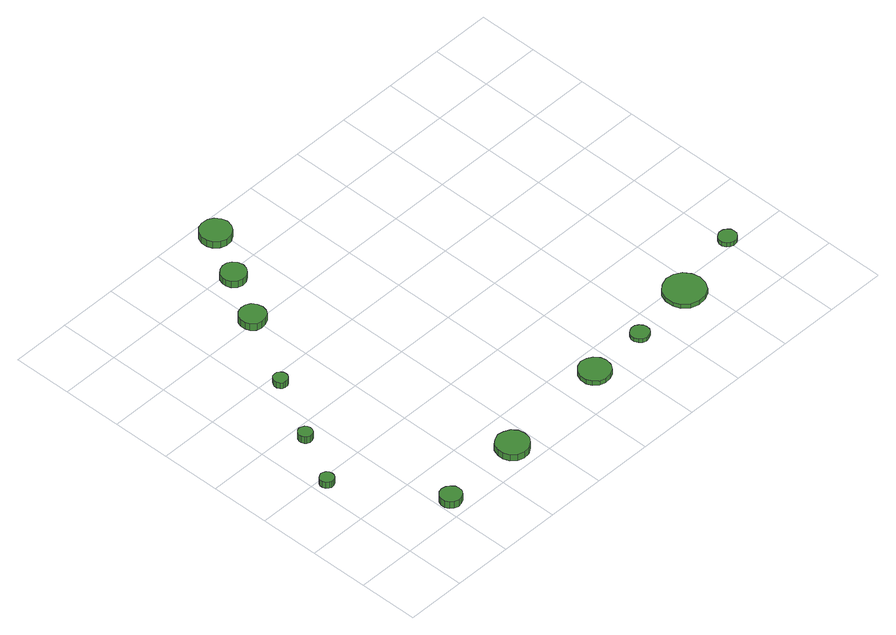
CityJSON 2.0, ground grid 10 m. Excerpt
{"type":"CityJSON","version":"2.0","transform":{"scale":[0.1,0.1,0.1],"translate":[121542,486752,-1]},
"CityObjects":{
"tree1":{"type":"SolitaryVegetationObject","attributes":{"function":"something"},"geometry":[{"type":"MultiSurface","lod":"1","boundaries":[[[0,1,2,3,4,5,6,7,8,9,10,11,12,13,14]],[[15,16,17,18,19,20,21,22,23,24,25,26,27,28,29]],[[0,29,28,1]],[[1,28,27,2]],[[2,27,26,3]],[[3,26,25,4]],[[4,25,24,5]],[[5,24,23,6]],[[6,23,22,7]],[[7,22,21,8]],[[8,21,20,9]],[[9,20,19,10]],[[10,19,18,11]],[[11,18,17,12]],[[12,17,16,13]],[[13,16,15,14]],[[14,15,29,0]]]}]},
"tree2":{"type":"SolitaryVegetationObject","attributes":{"function":"something"},"geometry":[{"type":"MultiSurface","lod":"1","boundaries":[[[30,31,32,33,34,35,36,37,38,39,40,41,42,43,44]],[[45,46,47,48,49,50,51,52,53,54,55,56,57,58,59]],[[30,59,58,31]],[[31,58,57,32]],[[32,57,56,33]],[[33,56,55,34]],[[34,55,54,35]],[[35,54,53,36]],[[36,53,52,37]],[[37,52,51,38]],[[38,51,50,39]],[[39,50,49,40]],[[40,49,48,41]],[[41,48,47,42]],[[42,47,46,43]],[[43,46,45,44]],[[44,45,59,30]]]}]},
"tree3":{"type":"SolitaryVegetationObject","attributes":{"function":"something"},"geometry":[{"type":"MultiSurface","lod":"1","boundaries":[[[60,61,62,63,64,65,66,67,68,69,70,71,72,73,74]],[[75,76,77,78,79,80,81,82,83,84,85,86,87,88,89]],[[60,89,88,61]],[[61,88,87,62]],[[62,87,86,63]],[[63,86,85,64]],[[64,85,84,65]],[[65,84,83,66]],[[66,83,82,67]],[[67,82,81,68]],[[68,81,80,69]],[[69,80,79,70]],[[70,79,78,71]],[[71,78,77,72]],[[72,77,76,73]],[[73,76,75,74]],[[74,75,89,60]]]}]},
"tree4":{"type":"SolitaryVegetationObject","attributes":{"function":"something"},"geometry":[{"type":"MultiSurface","lod":"1","boundaries":[[[90,91,92,93,94,95,96,97,98,99,100,101,102,103,104]],[[105,106,107,108,109,110,111,112,113,114,115,116,117,118,119]],[[90,119,118,91]],[[91,118,117,92]],[[92,117,116,93]],[[93,116,115,94]],[[94,115,114,95]],[[95,114,113,96]],[[96,113,112,97]],[[97,112,111,98]],[[98,111,110,99]],[[99,110,109,100]],[[100,109,108,101]],[[101,108,107,102]],[[102,107,106,103]],[[103,106,105,104]],[[104,105,119,90]]]}]},
"tree5":{"type":"SolitaryVegetationObject","attributes":{"function":"something"},"geometry":[{"type":"MultiSurface","lod":"1","boundaries":[[[120,121,122,123,124,125,126,127,128,129,130,131,132,133,134]],[[135,136,137,138,139,140,141,142,143,144,145,146,147,148,149]],[[120,149,148,121]],[[121,148,147,122]],[[122,147,146,123]],[[123,146,145,124]],[[124,145,144,125]],[[125,144,143,126]],[[126,143,142,127]],[[127,142,141,128]],[[128,141,140,129]],[[129,140,139,130]],[[130,139,138,131]],[[131,138,137,132]],[[132,137,136,133]],[[133,136,135,134]],[[134,135,149,120]]]}]},
"tree6":{"type":"SolitaryVegetationObject","attributes":{"function":"something"},"geometry":[{"type":"MultiSurface","lod":"1","boundaries":[[[150,151,152,153,154,155,156,157,158,159,160,161,162,163,164]],[[165,166,167,168,169,170,171,172,173,174,175,176,177,178,179]],[[150,179,178,151]],[[151,178,177,152]],[[152,177,176,153]],[[153,176,175,154]],[[154,175,174,155]],[[155,174,173,156]],[[156,173,172,157]],[[157,172,171,158]],[[158,171,170,159]],[[159,170,169,160]],[[160,169,168,161]],[[161,168,167,162]],[[162,167,166,163]],[[163,166,165,164]],[[164,165,179,150]]]}]},
"tree7":{"type":"SolitaryVegetationObject","attributes":{"function":"something"},"geometry":[{"type":"MultiSurface","lod":"1","boundaries":[[[180,181,182,183,184,185,186,187,188,189,190,191,192,193,194]],[[195,196,197,198,199,200,201,202,203,204,205,206,207,208,209]],[[180,209,208,181]],[[181,208,207,182]],[[182,207,206,183]],[[183,206,205,184]],[[184,205,204,185]],[[185,204,203,186]],[[186,203,202,187]],[[187,202,201,188]],[[188,201,200,189]],[[189,200,199,190]],[[190,199,198,191]],[[191,198,197,192]],[[192,197,196,193]],[[193,196,195,194]],[[194,195,209,180]]]}]},
"tree8":{"type":"SolitaryVegetationObject","attributes":{"function":"something"},"geometry":[{"type":"MultiSurface","lod":"1","boundaries":[[[210,211,212,213,214,215,216,217,218,219,220,221,222,223,224]],[[225,226,227,228,229,230,231,232,233,234,235,236,237,238,239]],[[210,239,238,211]],[[211,238,237,212]],[[212,237,236,213]],[[213,236,235,214]],[[214,235,234,215]],[[215,234,233,216]],[[216,233,232,217]],[[217,232,231,218]],[[218,231,230,219]],[[219,230,229,220]],[[220,229,228,221]],[[221,228,227,222]],[[222,227,226,223]],[[223,226,225,224]],[[224,225,239,210]]]}]},
"tree9":{"type":"SolitaryVegetationObject","attributes":{"function":"something"},"geometry":[{"type":"MultiSurface","lod":"1","boundaries":[[[240,241,242,243,244,245,246,247,248,249,250,251,252,253,254]],[[255,256,257,258,259,260,261,262,263,264,265,266,267,268,269]],[[240,269,268,241]],[[241,268,267,242]],[[242,267,266,243]],[[243,266,265,244]],[[244,265,264,245]],[[245,264,263,246]],[[246,263,262,247]],[[247,262,261,248]],[[248,261,260,249]],[[249,260,259,250]],[[250,259,258,251]],[[251,258,257,252]],[[252,257,256,253]],[[253,256,255,254]],[[254,255,269,240]]]}]},
"tree10":{"type":"SolitaryVegetationObject","attributes":{"function":"something"},"geometry":[{"type":"MultiSurface","lod":"1","boundaries":[[[270,271,272,273,274,275,276,277,278,279,280,281,282,283,284]],[[285,286,287,288,289,290,291,292,293,294,295,296,297,298,299]],[[270,299,298,271]],[[271,298,297,272]],[[272,297,296,273]],[[273,296,295,274]],[[274,295,294,275]],[[275,294,293,276]],[[276,293,292,277]],[[277,292,291,278]],[[278,291,290,279]],[[279,290,289,280]],[[280,289,288,281]],[[281,288,287,282]],[[282,287,286,283]],[[283,286,285,284]],[[284,285,299,270]]]}]},
"tree11":{"type":"SolitaryVegetationObject","attributes":{"function":"something"},"geometry":[{"type":"MultiSurface","lod":"1","boundaries":[[[300,301,302,303,304,305,306,307,308,309,310,311,312,313,314]],[[315,316,317,318,319,320,321,322,323,324,325,326,327,328,329]],[[300,329,328,301]],[[301,328,327,302]],[[302,327,326,303]],[[303,326,325,304]],[[304,325,324,305]],[[305,324,323,306]],[[306,323,322,307]],[[307,322,321,308]],[[308,321,320,309]],[[309,320,319,310]],[[310,319,318,311]],[[311,318,317,312]],[[312,317,316,313]],[[313,316,315,314]],[[314,315,329,300]]]}]},
"tree12":{"type":"SolitaryVegetationObject","attributes":{"function":"something"},"geometry":[{"type":"MultiSurface","lod":"1","boundaries":[[[330,331,332,333,334,335,336,337,338,339,340,341,342,343,344]],[[345,346,347,348,349,350,351,352,353,354,355,356,357,358,359]],[[330,359,358,331]],[[331,358,357,332]],[[332,357,356,333]],[[333,356,355,334]],[[334,355,354,335]],[[335,354,353,336]],[[336,353,352,337]],[[337,352,351,338]],[[338,351,350,339]],[[339,350,349,340]],[[340,349,348,341]],[[341,348,347,342]],[[342,347,346,343]],[[343,346,345,344]],[[344,345,359,330]]]}]}
},
"vertices":[
[31,187,22],[30,192,22],[27,196,22],[23,198,22],[18,199,22],[14,197,22],[10,194,22],[8,190,22],[8,185,22],[10,180,22],[14,177,22],[18,175,22],[23,176,22],[27,178,22],[30,182,22],[30,182,10],[27,178,10],[23,176,10],[18,175,10],[14,177,10],[10,180,10],[8,185,10],[8,190,10],[10,194,10],[14,197,10],[18,199,10],[23,198,10],[27,196,10],[30,192,10],[31,187,10],
[134,27,25],[133,34,25],[128,40,25],[122,44,25],[115,45,25],[108,43,25],[102,38,25],[99,31,25],[99,24,25],[102,17,25],[108,12,25],[115,10,25],[122,11,25],[128,14,25],[133,20,25],[133,20,12],[128,14,12],[122,11,12],[115,10,12],[108,12,12],[102,17,12],[99,24,12],[99,31,12],[102,38,12],[108,43,12],[115,45,12],[122,44,12],[128,40,12],[133,34,12],[134,27,12],
[81,278,20],[80,283,20],[77,287,20],[73,289,20],[68,290,20],[63,288,20],[60,285,20],[58,280,20],[58,276,20],[60,271,20],[63,268,20],[68,266,20],[73,267,20],[77,269,20],[80,273,20],[80,273,7],[77,269,7],[73,267,7],[68,266,7],[63,268,7],[60,271,7],[58,276,7],[58,280,7],[60,285,7],[63,288,7],[68,290,7],[73,289,7],[77,287,7],[80,283,7],[81,278,7],
[141,384,19],[140,389,19],[137,393,19],[133,396,19],[128,396,19],[123,395,19],[120,391,19],[118,387,19],[118,382,19],[120,377,19],[123,374,19],[128,373,19],[133,373,19],[137,376,19],[140,380,19],[140,380,7],[137,376,7],[133,373,7],[128,373,7],[123,374,7],[120,377,7],[118,382,7],[118,387,7],[120,391,7],[123,395,7],[128,396,7],[133,396,7],[137,393,7],[140,389,7],[141,384,7],
[290,41,19],[288,52,19],[281,61,19],[271,66,19],[260,68,19],[250,64,19],[241,57,19],[237,46,19],[237,35,19],[241,25,19],[250,17,19],[260,14,19],[271,15,19],[281,21,19],[288,30,19],[288,30,7],[281,21,7],[271,15,7],[260,14,7],[250,17,7],[241,25,7],[237,35,7],[237,46,7],[241,57,7],[250,64,7],[260,68,7],[271,66,7],[281,61,7],[288,52,7],[290,41,7],
[220,506,20],[218,515,20],[213,523,20],[205,527,20],[196,528,20],[187,525,20],[180,519,20],[177,511,20],[177,502,20],[180,494,20],[187,487,20],[196,485,20],[205,486,20],[213,490,20],[218,497,20],[218,497,7],[213,490,7],[205,486,7],[196,485,7],[187,487,7],[180,494,7],[177,502,7],[177,511,7],[180,519,7],[187,525,7],[196,528,7],[205,527,7],[213,523,7],[218,515,7],[220,506,7],
[263,586,23],[261,595,23],[256,602,23],[249,606,23],[240,607,23],[232,604,23],[225,598,23],[222,590,23],[222,582,23],[225,574,23],[232,568,23],[240,565,23],[249,566,23],[256,571,23],[261,578,23],[261,578,10],[256,571,10],[249,566,10],[240,565,10],[232,568,10],[225,574,10],[222,582,10],[222,590,10],[225,598,10],[232,604,10],[240,607,10],[249,606,10],[256,602,10],[261,595,10],[263,586,10],
[488,62,16],[486,72,16],[479,81,16],[470,86,16],[459,88,16],[449,84,16],[441,77,16],[437,67,16],[437,56,16],[441,46,16],[449,39,16],[459,36,16],[470,37,16],[479,42,16],[486,51,16],[486,51,7],[479,42,7],[470,37,7],[459,36,7],[449,39,7],[441,46,7],[437,56,7],[437,67,7],[441,77,7],[449,84,7],[459,88,7],[470,86,7],[479,81,7],[486,72,7],[488,62,7],
[313,665,25],[310,675,25],[304,684,25],[295,689,25],[284,690,25],[274,687,25],[266,680,25],[262,670,25],[262,660,25],[266,650,25],[274,643,25],[284,639,25],[295,640,25],[304,646,25],[310,654,25],[310,654,12],[304,646,12],[295,640,12],[284,639,12],[274,643,12],[266,650,12],[262,660,12],[262,670,12],[266,680,12],[274,687,12],[284,690,12],[295,689,12],[304,684,12],[310,675,12],[313,665,12],
[582,69,14],[581,75,14],[577,80,14],[571,84,14],[565,84,14],[559,82,14],[554,78,14],[551,72,14],[551,66,14],[554,60,14],[559,55,14],[565,53,14],[571,54,14],[577,57,14],[581,62,14],[581,62,7],[577,57,7],[571,54,7],[565,53,7],[559,55,7],[554,60,7],[551,66,7],[551,72,7],[554,78,7],[559,82,7],[565,84,7],[571,84,7],[577,80,7],[581,75,7],[582,69,7],
[712,84,15],[709,97,15],[701,109,15],[689,116,15],[675,118,15],[661,113,15],[650,104,15],[645,91,15],[645,76,15],[650,64,15],[661,54,15],[675,50,15],[689,51,15],[701,58,15],[709,70,15],[709,70,7],[701,58,7],[689,51,7],[675,50,7],[661,54,7],[650,64,7],[645,76,7],[645,91,7],[650,104,7],[661,113,7],[675,118,7],[689,116,7],[701,109,7],[709,97,7],[712,84,7],
[818,114,15],[817,120,15],[813,125,15],[808,128,15],[801,129,15],[796,127,15],[791,123,15],[788,117,15],[788,111,15],[791,105,15],[796,101,15],[801,99,15],[808,100,15],[813,103,15],[817,108,15],[817,108,7],[813,103,7],[808,100,7],[801,99,7],[796,101,7],[791,105,7],[788,111,7],[788,117,7],[791,123,7],[796,127,7],[801,129,7],[808,128,7],[813,125,7],[817,120,7],[818,114,7]
]}
